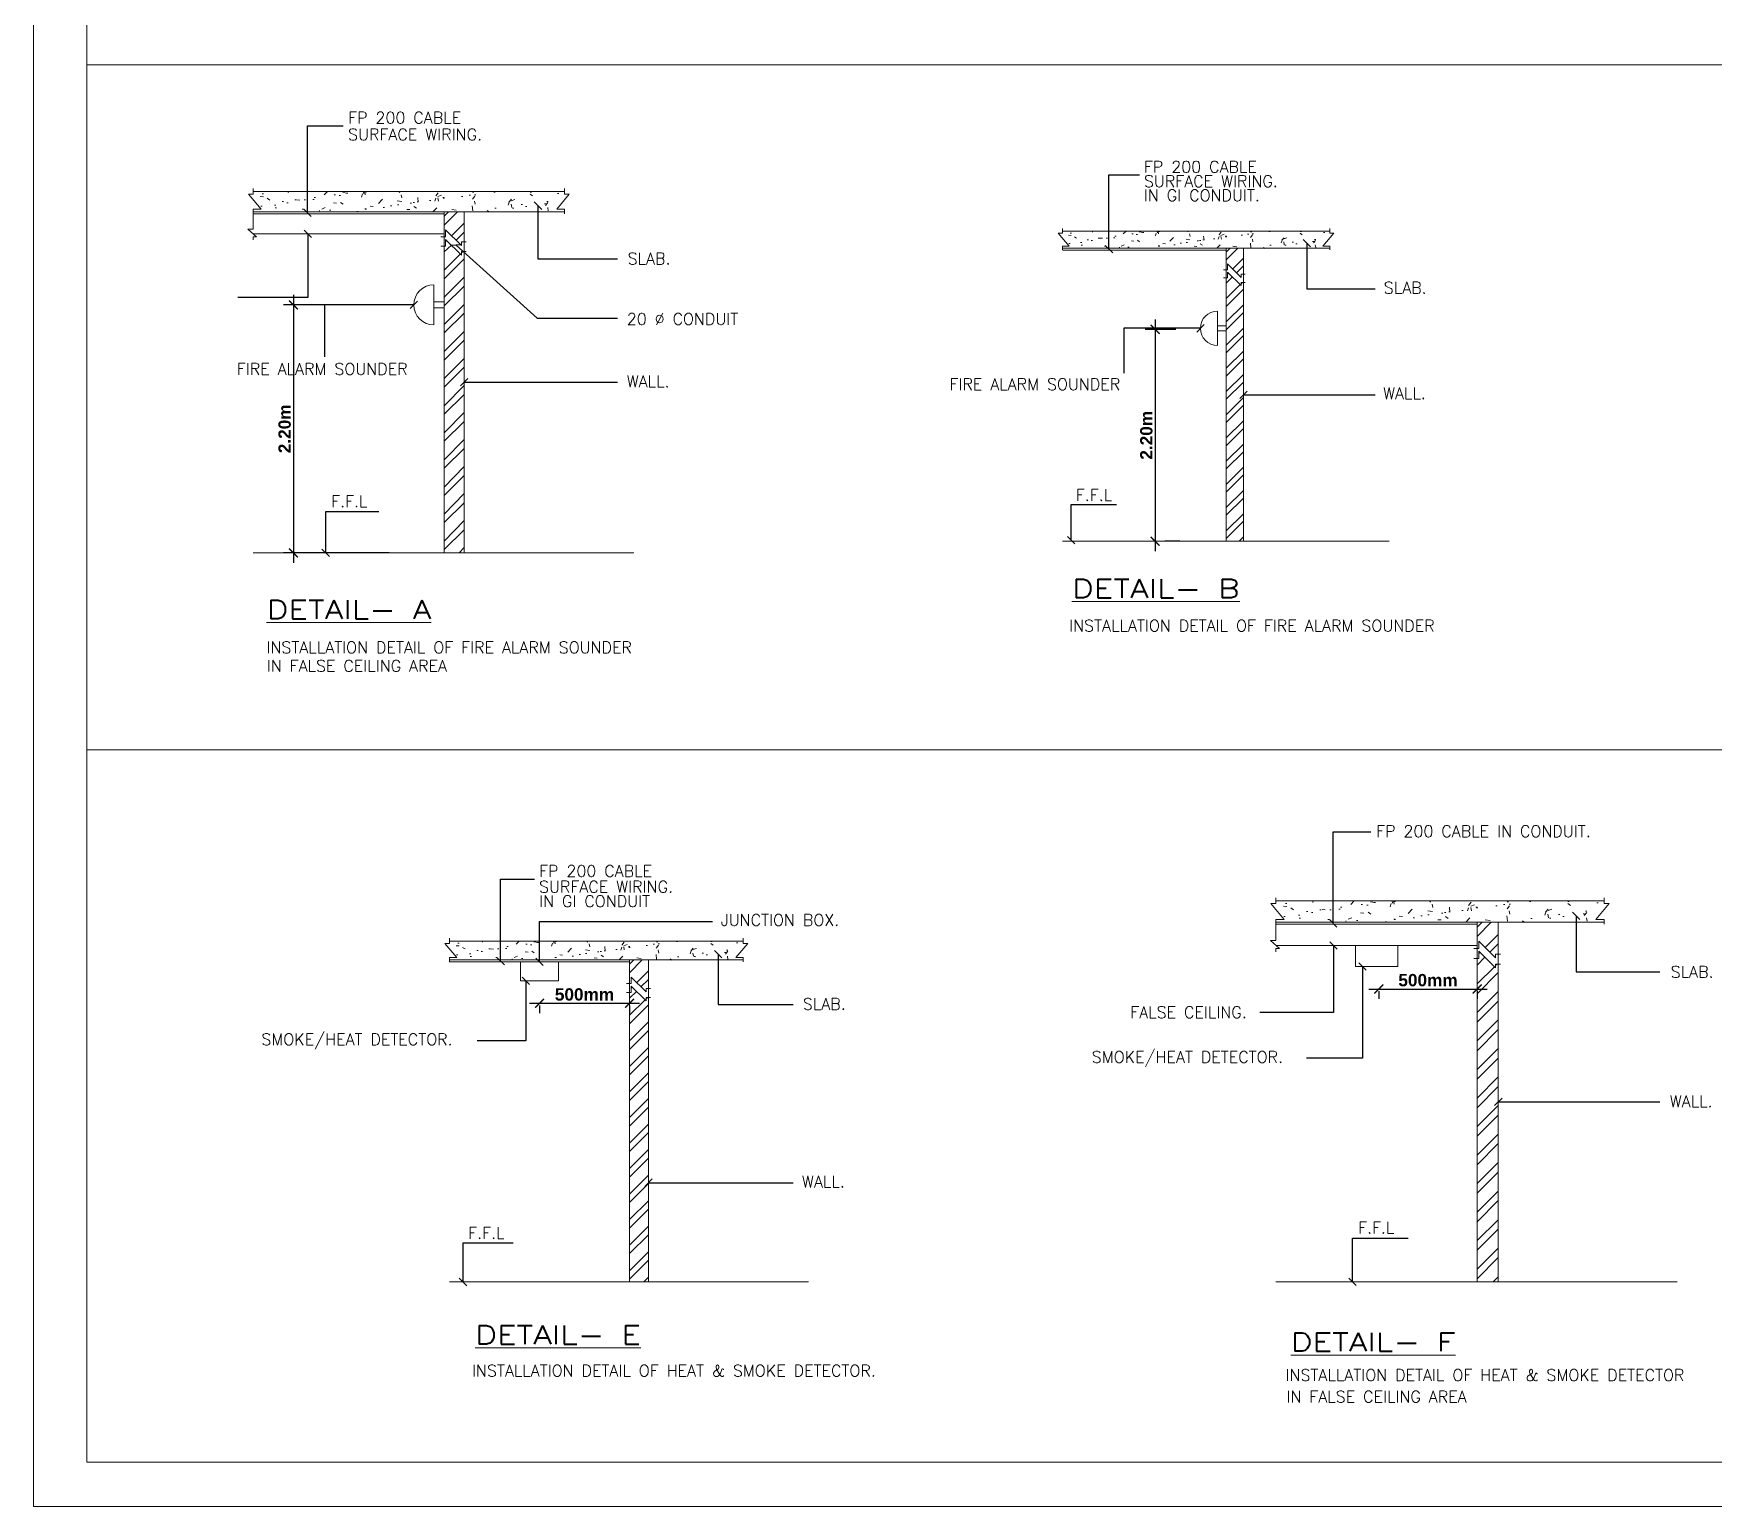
# Model space of a CAD drawing. Header units: inches. Extents: x 861.2 to 945.4, y 148.1 to 207.8.
# Drawn here: x 861.18 to 895.26, y 148.06 to 177.94 of the extents above; entities that cross this region are included whole.
import ezdxf

# ---------------------------------------------------------------- set-up
doc = ezdxf.new("R2010")
doc.units = ezdxf.units.IN
doc.header["$MEASUREMENT"] = 0
doc.header["$PDMODE"] = 98
doc.header["$PDSIZE"] = 0.1
doc.layers.add('DIMENSION', color=1, linetype='Continuous', lineweight=15)
doc.layers.add('fire hatch', color=252, linetype='Continuous')
doc.layers.add('QCD TITLE BLOCK', color=7, linetype='Continuous')
doc.styles.add('ROMANS', font='romans', dxfattribs={"width": 0.8})
doc.styles.add('STYLE1', font='arialbd.ttf')
doc.styles.add('STYLE3', font='swisscl.ttf')
doc.dimstyles.new('100-17', dxfattribs={"dimtxt": 0.16, "dimasz": 0.15, "dimexe": 0.15, "dimexo": 0.2, "dimgap": 0.08, "dimtad": 1, "dimzin": 0, "dimdsep": 46, "dimtxsty": 'STYLE3', "dimblk": 'OBLIQUE', "dimcen": 0.09, "dimdle": 0.15, "dimclrd": 2, "dimclre": 4, "dimclrt": 7, "dimadec": 0, "dimazin": 0, "dimtfac": 0.45, "dimtix": 1, "dimtofl": 0, "dimtmove": 2, "dimatfit": 3, "dimldrblk": 'OBLIQUE', "dimfxl": 1, "dimtolj": 1, "dimtzin": 0, "dimarcsym": 0})
doc.dimstyles.new('100-25', dxfattribs={"dimtxt": 0.25, "dimasz": 0.18, "dimexe": 0.2, "dimexo": 0.5, "dimgap": 0.05, "dimtad": 1, "dimzin": 0, "dimdsep": 46, "dimtxsty": 'STYLE1', "dimblk1": 'ARCHTICK', "dimblk2": 'ARCHTICK', "dimsah": 1, "dimcen": 0.03, "dimdle": 0.2, "dimclrd": 1, "dimclre": 9, "dimclrt": 2, "dimadec": 0, "dimazin": 0, "dimtfac": 0.125, "dimtmove": 0, "dimatfit": 3, "dimfxl": 1, "dimtolj": 1, "dimtzin": 0, "dimarcsym": 0})

# ---------------------------------------------------------------- blocks, each defined once
blk = doc.blocks.new('_Oblique')
at = {"color": 0, "linetype": 'ByBlock', "lineweight": -2}
blk.add_line((-0.5, -0.5), (0.5, 0.5), dxfattribs=at)
blk = doc.blocks.new('_ARCHTICK')
at = {"color": 0, "linetype": 'ByBlock', "const_width": 0.15}
blk.add_lwpolyline([(-0.5, -0.5), (0.5, 0.5)], dxfattribs=at)
blk = doc.blocks.new('*D8')
at = {"layer": 'Defpoints', "color": 0, "transparency": 16777216}
for p in [(868.896, 172.436), (866.452, 167.403), (868.896, 167.403)]:
    blk.add_point(p, dxfattribs=at)
at = {"layer": 'fire hatch', "color": 1, "lineweight": -2, "transparency": 16777216}
blk.add_line((866.452, 172.636), (866.452, 167.203), dxfattribs=at)
at = {"layer": 'fire hatch', "color": 9, "lineweight": -2, "transparency": 16777216}
for p, q in [((868.396, 172.436), (866.252, 172.436)), ((868.396, 167.403), (866.252, 167.403))]:
    blk.add_line(p, q, dxfattribs=at)
at = {"layer": 'fire hatch', "color": 1, "lineweight": -2, "transparency": 16777216, "xscale": 0.18, "yscale": 0.18, "zscale": 0.18}
for p, rotation in [((866.452, 172.436), 90), ((866.452, 167.403), 270)]:
    blk.add_blockref('_ARCHTICK', p, dxfattribs=dict(at, rotation=rotation))
at = {"layer": 'fire hatch', "color": 3, "lineweight": 0, "transparency": 16777216, "insert": (866.274, 169.92), "char_height": 0.25, "attachment_point": 5, "rotation": 90, "style": 'STYLE1'}
blk.add_mtext('\\A1;2.20m', dxfattribs=at)
blk = doc.blocks.new('*D10')
at = {"layer": 'Defpoints', "color": 0, "transparency": 16777216}
for p in [(871.444, 158.72), (873.271, 158.72), (873.271, 158.265)]:
    blk.add_point(p, dxfattribs=at)
at = {"layer": 'fire hatch', "color": 1, "lineweight": -2, "transparency": 16777216}
blk.add_line((871.244, 158.265), (873.471, 158.265), dxfattribs=at)
at = {"layer": 'fire hatch', "color": 9, "lineweight": -2, "transparency": 16777216}
for p, q in [((871.444, 158.22), (871.444, 158.065)), ((873.271, 158.22), (873.271, 158.065))]:
    blk.add_line(p, q, dxfattribs=at)
at = {"layer": 'fire hatch', "color": 1, "lineweight": -2, "transparency": 16777216, "xscale": 0.18, "yscale": 0.18, "zscale": 0.18, "rotation": 180}
blk.add_blockref('_ARCHTICK', (871.444, 158.265), dxfattribs=at)
at = {"layer": 'fire hatch', "color": 1, "lineweight": -2, "transparency": 16777216, "xscale": 0.18, "yscale": 0.18, "zscale": 0.18}
blk.add_blockref('_ARCHTICK', (873.271, 158.265), dxfattribs=at)
at = {"layer": 'fire hatch', "color": 3, "lineweight": 0, "transparency": 16777216, "insert": (872.357, 158.442), "char_height": 0.25, "attachment_point": 5, "style": 'STYLE1'}
blk.add_mtext('\\A1;500mm', dxfattribs=at)
blk = doc.blocks.new('*D11')
at = {"layer": 'Defpoints', "color": 0, "transparency": 16777216}
for p in [(888.472, 159.009), (890.468, 159.009), (890.468, 158.554)]:
    blk.add_point(p, dxfattribs=at)
at = {"layer": 'fire hatch', "color": 1, "lineweight": -2, "transparency": 16777216}
blk.add_line((888.272, 158.554), (890.668, 158.554), dxfattribs=at)
at = {"layer": 'fire hatch', "color": 9, "lineweight": -2, "transparency": 16777216}
for p, q in [((888.472, 158.509), (888.472, 158.354)), ((890.468, 158.509), (890.468, 158.354))]:
    blk.add_line(p, q, dxfattribs=at)
at = {"layer": 'fire hatch', "color": 1, "lineweight": -2, "transparency": 16777216, "xscale": 0.18, "yscale": 0.18, "zscale": 0.18, "rotation": 180}
blk.add_blockref('_ARCHTICK', (888.472, 158.554), dxfattribs=at)
at = {"layer": 'fire hatch', "color": 1, "lineweight": -2, "transparency": 16777216, "xscale": 0.18, "yscale": 0.18, "zscale": 0.18}
blk.add_blockref('_ARCHTICK', (890.468, 158.554), dxfattribs=at)
at = {"layer": 'fire hatch', "color": 3, "lineweight": 0, "transparency": 16777216, "insert": (889.47, 158.732), "char_height": 0.25, "attachment_point": 5, "style": 'STYLE1'}
blk.add_mtext('\\A1;500mm', dxfattribs=at)
blk = doc.blocks.new('*D13')
at = {"layer": 'Defpoints', "color": 0, "transparency": 16777216}
for p in [(884.852, 171.938), (883.934, 167.64), (883.934, 167.64)]:
    blk.add_point(p, dxfattribs=at)
at = {"layer": 'fire hatch', "color": 1, "lineweight": -2, "transparency": 16777216}
blk.add_line((883.934, 172.138), (883.934, 167.44), dxfattribs=at)
at = {"layer": 'fire hatch', "color": 9, "lineweight": -2, "transparency": 16777216}
for p, q in [((884.352, 171.938), (883.734, 171.938)), ((884.434, 167.64), (884.134, 167.64))]:
    blk.add_line(p, q, dxfattribs=at)
at = {"layer": 'fire hatch', "color": 1, "lineweight": -2, "transparency": 16777216, "xscale": 0.18, "yscale": 0.18, "zscale": 0.18}
for p, rotation in [((883.934, 171.938), 90), ((883.934, 167.64), 270)]:
    blk.add_blockref('_ARCHTICK', p, dxfattribs=dict(at, rotation=rotation))
at = {"layer": 'fire hatch', "color": 3, "lineweight": 0, "transparency": 16777216, "insert": (883.757, 169.789), "char_height": 0.25, "attachment_point": 5, "rotation": 90, "style": 'STYLE1'}
blk.add_mtext('\\A1;2.20m', dxfattribs=at)

msp = doc.modelspace()

# ---------------------------------------------------------------- hatches: boundary and pattern name
at = {"layer": 'fire hatch', "lineweight": 0}
h = msp.add_hatch(dxfattribs=at)
h.set_pattern_fill('AR-CONC', color=145, scale=0.004076, style=0)
h.set_pattern_definition([(50, (-5326263.7576, -7252708.6485), (0.742515262858, -0.06496163675), [0.077640538226, -0.85404592049]), (355, (-5326263.7576, -7252708.6485), (-0.14363632427, 0.77867404646), [0.06211243058, -0.68323673639]), (100.451, (-5326263.6957, -7252708.6539), (0.598881622975, 0.71370886587), [0.065984268445, -0.7258269529]), (46.1842, (-5326263.7576, -7252708.4415), (1.10481483657, -0.17134850231), [0.11646080734, -1.28106888073]), (96.6356, (-5326263.6655, -7252708.4557), (0.96756916227, 1.00841224831), [0.09897640267, -1.08874042935]), (351.184, (-5326263.7576, -7252708.4415), (0.96757067574, 1.00841046307), [0.09316864587, -1.02485510459]), (21, (-5326263.6541, -7252708.4932), (0.617924455304, -0.416795270322), [0.077640538226, -0.85404592049]), (326, (-5326263.6541, -7252708.4932), (0.25188150889, 0.750679938297), [0.06211243058, -0.68323673639]), (71.4514, (-5326263.6026, -7252708.52796), (0.86980426298, 0.33388633943), [0.065984268445, -0.7258269529]), (37.5, (-5326263.7576, -7252708.6485), (0.012587969488, 0.344614106449), [0, -0.67495507898, 0, -0.693588808155, 0, -0.685824754333]), (7.5, (-5326263.7576, -7252708.6485), (0.27233147304, 0.408297834578), [0, -0.395449141366, 0, -0.659426971336, 0, -0.261389812029]), (327.5, (-5326263.98846, -7252708.6485), (0.55261557938, -0.023348176743), [0, -0.258801794088, 0, -0.807461597554, 0, -1.071439427523]), (317.5, (-5326264.092, -7252708.6485), (0.603718077157, 0.10362868499), [0, -0.336442332314, 0, -0.53623731735, 0, -0.760877274618])])
h.paths.add_polyline_path([(872.049, 174.681), (871.952, 174.681), (871.952, 174.734), (865.635, 174.734), (865.635, 174.681), (865.539, 174.681), (865.794, 174.378), (865.635, 174.378), (865.635, 174.326), (871.952, 174.326), (871.952, 174.378), (871.793, 174.378)])
h = msp.add_hatch(dxfattribs=at)
h.set_pattern_fill('ANSI32', color=145, scale=0.040756, style=0)
h.set_pattern_definition([(45, (-5326263.7576, -7252708.6485), (-0.274500755374, 0.274500755374), []), (45, (-5326263.5746, -7252708.6485), (-0.274500755374, 0.274500755374), [])])
h.paths.add_polyline_path([(869.915, 173.519), (869.862, 173.519), (869.862, 173.446), (869.54, 173.764), (869.54, 173.624), (869.507, 173.624), (869.507, 167.403), (869.915, 167.403)])
h.paths.add_polyline_path([(869.915, 174.326), (869.507, 174.326), (869.507, 173.818), (869.54, 173.818), (869.54, 173.958), (869.862, 173.639), (869.862, 173.713), (869.915, 173.713)])
h = msp.add_hatch(dxfattribs=at)
h.set_pattern_fill('AR-CONC', color=145, scale=0.003499, style=0)
h.set_pattern_definition([(50, (-4572293.45883, -6226201.7048), (0.637426344776, -0.055767552177), [0.066651996213, -0.73317195834]), (355, (-4572293.4588, -6226201.7048), (-0.123307333515, 0.668467540044), [0.05332159697, -0.586537566674]), (100.451, (-4572293.4057, -6226201.70947), (0.514121315725, 0.612696945586), [0.0566454498, -0.6230999478]), (46.1842, (-4572293.4588, -6226201.5271), (0.9484493022, -0.14709737964), [0.09997799432, -1.09975793751]), (96.6356, (-4572293.3798, -6226201.5393), (0.83062814365, 0.86569066741), [0.0849681747, -0.9346499217]), (351.184, (-4572293.4588, -6226201.5271), (0.83062944292, 0.86568913484), [0.07998239546, -0.87980635001]), (21, (-4572293.36996, -6226201.5715), (0.530468997198, -0.3578058243), [0.066651996213, -0.73317195834]), (326, (-4572293.36996, -6226201.5715), (0.21623247031, 0.64443546564), [0.05332159697, -0.586537566674]), (71.4514, (-4572293.32575, -6226201.60133), (0.746700007065, 0.286631076233), [0.0566454498, -0.6230999478]), (37.5, (-4572293.45883, -6226201.70482), (0.010806381741, 0.2958405317983), [0, -0.579428020411, 0, -0.595424499502, 0, -0.588759299881]), (7.5, (-4572293.45883, -6226201.70482), (0.233788130844, 0.350511039023), [0, -0.339480834045, 0, -0.566097621169, 0, -0.224395053917]), (327.5, (-4572293.657, -6226201.70482), (0.474403350949, -0.020043686242), [0, -0.22217332071, 0, -0.693180760615, 0, -0.919797547739]), (317.5, (-4572293.74588, -6226201.70482), (0.518273261773, 0.088962014911), [0, -0.288825316923, 0, -0.46034312051, 0, -0.653189562887])])
h.paths.add_polyline_path([(887.559, 173.888), (887.476, 173.888), (887.476, 173.933), (882.053, 173.933), (882.053, 173.888), (881.97, 173.888), (882.189, 173.628), (882.053, 173.628), (882.053, 173.583), (887.476, 173.583), (887.476, 173.628), (887.339, 173.628)])
h = msp.add_hatch(dxfattribs=at)
h.set_pattern_fill('ANSI32', color=145, scale=0.034988, style=0)
h.set_pattern_definition([(45, (-4572293.45883, -6226201.70482), (-0.235650392509, 0.235650392509), []), (45, (-4572293.30173, -6226201.70482), (-0.235650392509, 0.235650392509), [])])
h.paths.add_polyline_path([(885.726, 172.89), (885.681, 172.89), (885.681, 172.827), (885.405, 173.101), (885.405, 172.981), (885.377, 172.981), (885.377, 167.64), (885.726, 167.64)])
h.paths.add_polyline_path([(885.726, 173.583), (885.377, 173.583), (885.377, 173.147), (885.405, 173.147), (885.405, 173.267), (885.681, 172.994), (885.681, 173.056), (885.726, 173.056)])
h = msp.add_hatch(dxfattribs=at)
h.set_pattern_fill('AR-CONC', color=145, scale=0.004297, style=0)
h.set_pattern_definition([(50, (-5615221.8055, -7646167.49734), (0.782794211004, -0.068485586396), [0.081852275506, -0.900375030566]), (355, (-5615221.8055, -7646167.49734), (-0.15142811031, 0.82091448664), [0.065481820405, -0.72030002445]), (100.451, (-5615221.74025, -7646167.50305), (0.631368930704, 0.752425164156), [0.06956369241, -0.76520061653]), (46.1842, (-5615221.8055, -7646167.2791), (1.16474731438, -0.18064358052), [0.12277841326, -1.35056254585]), (96.6356, (-5615221.7084, -7646167.2941), (1.02005652524, 1.06311521092), [0.10434553862, -1.1478009248]), (351.184, (-5615221.8055, -7646167.2791), (1.02005812081, 1.06311332883), [0.0982227306, -1.08045003668]), (21, (-5615221.69635, -7646167.33364), (0.651444772446, -0.439405007685), [0.081852275506, -0.900375030566]), (326, (-5615221.69635, -7646167.3336), (0.26554523103, 0.79140179254), [0.065481820405, -0.72030002445]), (71.4514, (-5615221.64206, -7646167.37025), (0.916988209976, 0.35199854698), [0.06956369241, -0.76520061653]), (37.5, (-5615221.80548, -7646167.49734), (0.013270824367, 0.363308259174), [0, -0.711569115066, 0, -0.731213661187, 0, -0.723028433637]), (7.5, (-5615221.8055, -7646167.49734), (0.287104536746, 0.430446614717), [0, -0.416900923244, 0, -0.695198659964, 0, -0.275569327537]), (327.5, (-5615222.04886, -7646167.49734), (0.5825931103215, -0.0246147365665), [0, -0.272840918353, 0, -0.851263665263, 0, -1.129561401983]), (317.5, (-5615222.158, -7646167.49734), (0.63646774621, 0.10925019156), [0, -0.35469319386, 0, -0.565326382828, 0, -0.80215229996])])
h.paths.add_polyline_path([(893.148, 160.286), (893.046, 160.286), (893.046, 160.341), (886.386, 160.341), (886.386, 160.286), (886.284, 160.286), (886.554, 159.966), (886.386, 159.966), (886.386, 159.911), (893.046, 159.911), (893.046, 159.966), (892.878, 159.966)])
h = msp.add_hatch(dxfattribs=at)
h.set_pattern_fill('ANSI32', color=145, scale=0.042967, style=0)
h.set_pattern_definition([(45, (-5615221.8055, -7646167.49734), (-0.28939149533, 0.28939149533), []), (45, (-5615221.61256, -7646167.49734), (-0.28939149533, 0.28939149533), [])])
h.paths.add_polyline_path([(890.897, 159.06), (890.842, 159.06), (890.842, 158.983), (890.503, 159.319), (890.503, 159.171), (890.468, 159.171), (890.468, 152.613), (890.897, 152.613)])
h.paths.add_polyline_path([(890.897, 159.911), (890.468, 159.911), (890.468, 159.375), (890.503, 159.375), (890.503, 159.523), (890.842, 159.187), (890.842, 159.264), (890.897, 159.264)])
h = msp.add_hatch(dxfattribs=at)
h.set_pattern_fill('AR-CONC', color=145, scale=0.003847, style=0)
h.set_pattern_definition([(50, (-5027003.3225, -6845286.37796), (0.70080377662, -0.06131235632), [0.0732790087, -0.806069095714]), (355, (-5027003.3225, -6845286.37796), (-0.13556742002, 0.73493130689), [0.05862320696, -0.64485527657]), (100.451, (-5027003.2641, -6845286.38306), (0.56523889019, 0.6736156058), [0.06227754073, -0.68505294801]), (46.1842, (-5027003.3225, -6845286.18254), (1.04275083445, -0.16172284065), [0.10991851305, -1.20910364357]), (96.6356, (-5027003.2356, -6845286.196), (0.91321506368, 0.95176375134), [0.09341631109, -1.02757942202]), (351.184, (-5027003.3225, -6845286.1825), (0.91321649213, 0.95176206638), [0.08793481044, -0.96728291486]), (21, (-5027003.2248, -6845286.2314), (0.583211973685, -0.39338140794), [0.0732790087, -0.806069095714]), (326, (-5027003.2248, -6845286.2314), (0.237731830606, 0.708509793814), [0.05862320696, -0.64485527657]), (71.4514, (-5027003.1762, -6845286.2642), (0.82094219864, 0.315129963434), [0.06227754073, -0.68505294801]), (37.5, (-5027003.3225, -6845286.37796), (0.011880828581, 0.3252550881535), [0, -0.637038848977, 0, -0.654625811065, 0, -0.647297910195]), (7.5, (-5027003.3225, -6845286.37796), (0.257032998977, 0.385361323559), [0, -0.373234417652, 0, -0.622383047236, 0, -0.246705995961]), (327.5, (-5027003.5404, -6845286.37796), (0.521571884674, -0.022036571175), [0, -0.244263362338, 0, -0.762101690493, 0, -1.011250320078]), (317.5, (-5027003.6381, -6845286.37796), (0.569803652058, 0.097807247122), [0, -0.31754237104, 0, -0.506113686764, 0, -0.718134285273])])
h.paths.add_polyline_path([(875.67, 159.478), (875.579, 159.478), (875.579, 159.527), (869.617, 159.527), (869.617, 159.478), (869.526, 159.478), (869.767, 159.192), (869.617, 159.192), (869.617, 159.143), (875.579, 159.143), (875.579, 159.192), (875.429, 159.192)])

# ---------------------------------------------------------------- linework, layer by layer
at = {"layer": 'Defpoints', "color": 8, "lineweight": 0}
msp.add_lwpolyline([(861.18, 207.524), (945.377, 207.524), (945.377, 148.055), (861.18, 148.055)], close=True, dxfattribs=at)
at = {"layer": 'DIMENSION', "color": 8, "lineweight": 0, "ltscale": 0.5}
for points in [[(862.263, 177.307), (929.2, 177.307)], [(862.263, 163.409), (929.2, 163.409)]]:
    msp.add_lwpolyline(points, dxfattribs=at)
at = {"layer": 'fire hatch', "color": 145, "lineweight": 0}
for p, q in [((865.635, 174.681), (865.539, 174.681)), ((865.539, 174.681), (865.794, 174.378)), ((865.635, 174.796), (865.635, 174.681)), ((865.635, 174.734), (871.952, 174.734)), ((872.049, 174.681), (871.793, 174.378)), ((871.952, 174.796), (871.952, 174.681)), ((871.952, 174.681), (872.049, 174.681)), ((865.635, 174.286), (865.635, 174.378)), ((865.635, 174.378), (865.794, 174.378)), ((865.635, 174.326), (871.952, 174.326)), ((865.635, 174.286), (869.507, 174.286)), ((865.635, 174.286), (865.635, 173.975)), ((869.507, 174.326), (869.507, 167.403)), ((869.915, 174.326), (869.915, 167.403)), ((871.952, 174.378), (871.793, 174.378)), ((871.952, 174.286), (871.952, 174.378)), ((865.635, 173.975), (865.528, 173.975)), ((865.528, 173.975), (865.704, 173.818)), ((865.635, 173.878), (869.507, 173.878)), ((865.704, 173.818), (865.635, 173.818)), ((865.635, 173.818), (865.635, 173.754)), ((869.441, 173.818), (869.54, 173.818)), ((869.54, 173.818), (869.54, 173.958)), ((869.54, 173.958), (869.862, 173.639)), ((882.053, 173.888), (881.97, 173.888)), ((881.97, 173.888), (882.189, 173.628)), ((882.053, 173.986), (882.053, 173.888)), ((882.053, 173.933), (887.476, 173.933)), ((887.559, 173.888), (887.339, 173.628)), ((887.476, 173.986), (887.476, 173.888)), ((887.476, 173.888), (887.559, 173.888)), ((869.441, 173.624), (869.54, 173.624)), ((869.54, 173.624), (869.54, 173.764)), ((869.54, 173.764), (869.862, 173.446)), ((869.862, 173.639), (869.862, 173.713)), ((869.862, 173.713), (869.958, 173.713)), ((869.862, 173.446), (869.862, 173.519)), ((869.862, 173.519), (869.958, 173.519)), ((882.053, 173.549), (882.053, 173.628)), ((882.053, 173.628), (882.189, 173.628)), ((882.053, 173.583), (887.476, 173.583)), ((882.053, 173.548), (885.377, 173.548)), ((885.377, 173.583), (885.377, 167.64)), ((885.726, 173.583), (885.726, 167.64)), ((887.476, 173.628), (887.339, 173.628)), ((887.476, 173.549), (887.476, 173.628)), ((885.32, 173.147), (885.405, 173.147)), ((885.405, 173.147), (885.405, 173.267)), ((885.405, 173.267), (885.681, 172.994)), ((869.303, 172.843), (869.303, 172.028)), ((885.32, 172.981), (885.405, 172.981)), ((885.405, 172.981), (885.405, 173.101)), ((885.405, 173.101), (885.681, 172.827)), ((885.681, 172.994), (885.681, 173.056)), ((885.681, 173.056), (885.764, 173.056)), ((885.681, 172.827), (885.681, 172.89)), ((885.681, 172.89), (885.764, 172.89)), ((869.303, 172.497), (869.507, 172.497)), ((869.303, 172.375), (869.507, 172.375)), ((885.202, 172.31), (885.202, 171.61)), ((885.202, 172.013), (885.377, 172.013)), ((885.202, 171.908), (885.377, 171.908)), ((865.635, 167.403), (873.355, 167.403)), ((882.053, 167.64), (888.68, 167.64)), ((886.386, 160.286), (886.284, 160.286)), ((886.284, 160.286), (886.554, 159.966)), ((886.386, 160.406), (886.386, 160.286)), ((886.386, 160.341), (893.046, 160.341)), ((893.148, 160.286), (892.878, 159.966)), ((893.046, 160.406), (893.046, 160.286)), ((893.046, 160.286), (893.148, 160.286)), ((886.386, 159.869), (886.386, 159.966)), ((886.386, 159.966), (886.554, 159.966)), ((886.386, 159.911), (893.046, 159.911)), ((886.386, 159.868), (890.468, 159.868)), ((886.386, 159.868), (886.386, 159.541)), ((890.468, 159.911), (890.468, 152.613)), ((890.897, 159.911), (890.897, 152.613)), ((893.046, 159.966), (892.878, 159.966)), ((893.046, 159.869), (893.046, 159.966)), ((869.617, 159.586), (869.617, 159.478)), ((869.617, 159.527), (875.579, 159.527)), ((875.579, 159.586), (875.579, 159.478)), ((886.386, 159.541), (886.273, 159.541)), ((886.273, 159.541), (886.459, 159.376)), ((890.503, 159.375), (890.503, 159.523)), ((890.503, 159.523), (890.842, 159.187)), ((869.617, 159.478), (869.526, 159.478)), ((869.526, 159.478), (869.767, 159.192)), ((869.617, 159.104), (869.617, 159.192)), ((869.617, 159.192), (869.767, 159.192)), ((875.67, 159.478), (875.429, 159.192)), ((875.579, 159.192), (875.429, 159.192)), ((875.579, 159.478), (875.67, 159.478)), ((875.579, 159.104), (875.579, 159.192)), ((886.386, 159.439), (890.468, 159.439)), ((886.459, 159.376), (886.386, 159.376)), ((886.386, 159.376), (886.386, 159.308)), ((888.857, 159.439), (887.997, 159.439)), ((887.997, 159.439), (887.997, 159.009)), ((888.857, 159.009), (888.857, 159.439)), ((890.398, 159.375), (890.503, 159.375)), ((890.398, 159.171), (890.503, 159.171)), ((890.503, 159.171), (890.503, 159.319)), ((890.503, 159.319), (890.842, 158.983)), ((890.842, 159.187), (890.842, 159.264)), ((890.842, 159.264), (890.943, 159.264)), ((869.617, 159.143), (875.579, 159.143)), ((869.617, 159.104), (873.271, 159.104)), ((871.829, 159.104), (871.059, 159.104)), ((871.059, 159.104), (871.059, 158.72)), ((871.829, 158.72), (871.829, 159.104)), ((873.271, 159.143), (873.271, 155.494)), ((873.271, 159.056), (873.358, 159.143)), ((873.271, 158.883), (873.53, 159.143)), ((873.416, 158.683), (873.656, 158.923)), ((873.656, 159.143), (873.656, 152.609)), ((887.997, 159.009), (888.857, 159.009)), ((890.842, 158.983), (890.842, 159.06)), ((890.842, 159.06), (890.943, 159.06)), ((871.059, 158.72), (871.829, 158.72)), ((873.209, 158.663), (873.302, 158.663)), ((873.209, 158.48), (873.302, 158.48)), ((873.271, 158.365), (873.411, 158.505)), ((873.302, 158.663), (873.302, 158.795)), ((873.302, 158.795), (873.606, 158.494)), ((873.302, 158.48), (873.302, 158.612)), ((873.302, 158.612), (873.606, 158.312)), ((873.302, 158.569), (873.324, 158.591)), ((873.503, 158.597), (873.656, 158.75)), ((873.606, 158.494), (873.606, 158.563)), ((873.606, 158.563), (873.697, 158.563)), ((873.271, 158.02), (873.585, 158.333)), ((873.271, 157.847), (873.656, 158.232)), ((873.606, 158.312), (873.606, 158.381)), ((873.606, 158.381), (873.697, 158.381)), ((873.606, 158.355), (873.632, 158.381)), ((873.271, 157.417), (873.271, 157.994)), ((873.271, 157.502), (873.656, 157.886)), ((873.271, 157.329), (873.656, 157.713)), ((873.271, 156.983), (873.656, 157.368)), ((873.271, 156.811), (873.656, 157.195)), ((873.271, 156.465), (873.656, 156.85)), ((873.271, 156.292), (873.656, 156.677)), ((873.271, 155.947), (873.656, 156.332)), ((873.271, 155.774), (873.656, 156.159)), ((873.271, 155.429), (873.656, 155.814)), ((873.271, 155.256), (873.656, 155.641)), ((873.271, 155.494), (873.271, 152.609)), ((873.271, 155.429), (873.336, 155.494)), ((873.271, 154.911), (873.656, 155.295)), ((873.271, 154.738), (873.656, 155.123)), ((873.271, 154.393), (873.656, 154.777)), ((873.271, 154.22), (873.656, 154.605)), ((873.271, 153.874), (873.656, 154.259)), ((873.271, 153.702), (873.656, 154.086)), ((873.271, 153.356), (873.656, 153.741)), ((873.271, 153.184), (873.656, 153.568)), ((873.271, 152.838), (873.656, 153.223)), ((873.271, 152.665), (873.656, 153.05)), ((873.56, 152.609), (873.656, 152.705)), ((869.617, 152.609), (876.902, 152.609)), ((886.386, 152.613), (894.524, 152.613))]:
    msp.add_line(p, q, dxfattribs=at)
for centre, radius in [((869.303, 172.436), 0.408), ((885.202, 171.96), 0.35)]:
    msp.add_arc(centre, radius, 90, 270, dxfattribs=at)
at = {"layer": 'QCD TITLE BLOCK', "lineweight": 0}
msp.add_lwpolyline([(944.294, 206.639), (862.263, 206.639), (862.263, 148.954), (944.294, 148.954)], close=True, dxfattribs=at)

# ---------------------------------------------------------------- texts
at = {"layer": 'fire hatch', "color": 145, "lineweight": 0, "style": 'ROMANS'}
for s, height, p in [('FP 200 CABLE', 0.23571, (867.561, 176.115)), ('SURFACE WIRING.', 0.23571, (867.561, 175.775)), ('FP 200 CABLE', 0.23571, (883.706, 175.119)), ('SURFACE WIRING.', 0.23571, (883.706, 174.827)), ('IN GI CONDUIT.', 0.23571, (883.706, 174.541)), ('SLAB.', 0.2357, (873.232, 173.257)), ('SLAB.', 0.2357, (888.574, 172.665)), ('20 %%C CONDUIT', 0.23571, (873.214, 172.032)), ('FIRE ALARM SOUNDER', 0.23571, (865.304, 171.018)), ('WALL.', 0.2357, (873.214, 170.764)), ('FIRE ALARM SOUNDER', 0.23571, (879.761, 170.708)), ('WALL.', 0.2357, (888.559, 170.525)), ('F.F.L', 0.2357, (867.216, 168.332)), ('F.F.L', 0.2357, (882.325, 168.46)), ('INSTALLATION DETAIL OF FIRE ALARM SOUNDER', 0.23571, (882.191, 165.809)), ('INSTALLATION DETAIL OF FIRE ALARM SOUNDER', 0.23571, (865.905, 165.366)), ('IN FALSE CEILING AREA', 0.23571, (865.91, 164.993)), ('FP 200 CABLE IN CONDUIT.', 0.23571, (888.417, 161.637)), ('FP 200 CABLE', 0.23571, (871.435, 160.831)), ('SURFACE WIRING.', 0.23571, (871.435, 160.51)), ('IN GI CONDUIT', 0.23571, (871.435, 160.218)), ('JUNCTION BOX.', 0.23571, (875.121, 159.835)), ('SLAB.', 0.2357, (894.395, 158.784)), ('SLAB.', 0.2357, (876.787, 158.133)), ('FALSE CEILING.', 0.23571, (883.429, 157.965)), ('SMOKE/HEAT DETECTOR.', 0.23571, (865.802, 157.414)), ('SMOKE/HEAT DETECTOR.', 0.23571, (882.65, 157.056)), ('WALL.', 0.2357, (894.376, 156.156)), ('WALL.', 0.2357, (876.769, 154.529)), ('F.F.L', 0.2357, (869.996, 153.485)), ('F.F.L', 0.2357, (888.052, 153.592)), ('INSTALLATION DETAIL OF HEAT & SMOKE DETECTOR.', 0.23571, (870.075, 150.691)), ('INSTALLATION DETAIL OF HEAT & SMOKE DETECTOR', 0.23571, (886.581, 150.602)), ('IN FALSE CEILING AREA', 0.23571, (886.598, 150.164))]:
    msp.add_text(s, height=height, dxfattribs=at).set_placement(p)
at = {"layer": 'fire hatch', "color": 145, "lineweight": 0, "style": 'ROMANS', "width": 1.3}
for s, p in [('%%UDETAIL- B', (882.247, 166.492)), ('%%UDETAIL- A', (865.908, 166.066)), ('%%UDETAIL- E', (870.139, 151.347)), ('%%UDETAIL- F', (886.685, 151.203))]:
    msp.add_text(s, height=0.37714, dxfattribs=at).set_placement(p)

# ---------------------------------------------------------------- dimensions: what is measured, and where the dimension line sits
at = {"layer": 'fire hatch', "color": 145, "lineweight": 0}
for base, p1, p2, picture, middle in [((866.452, 167.403), (868.896, 172.436), (868.896, 167.403), '*D8', (866.274, 169.92)), ((883.934, 167.64), (884.852, 171.938), (883.934, 167.64), '*D13', (883.757, 169.789))]:
    dim = msp.add_linear_dim(base=base, p1=p1, p2=p2, angle=90, text='2.20m', dimstyle='100-25', override={"dimclrt": 3}, dxfattribs=at)
    dim.commit()
    dim.dimension.update_dxf_attribs({"geometry": picture, "text_midpoint": middle})
for base, p1, p2, picture, middle in [((890.468, 158.554), (888.472, 159.009), (890.468, 159.009), '*D11', (889.47, 158.732)), ((873.271, 158.265), (871.444, 158.72), (873.271, 158.72), '*D10', (872.357, 158.442))]:
    dim = msp.add_linear_dim(base=base, p1=p1, p2=p2, text='500mm', dimstyle='100-25', override={"dimclrt": 3}, dxfattribs=at)
    dim.commit()
    dim.dimension.update_dxf_attribs({"geometry": picture, "text_midpoint": middle})

# ---------------------------------------------------------------- leaders
for points in [[(866.736, 174.303), (866.736, 176.066), (867.461, 176.066)], [(882.998, 173.564), (882.998, 175.076), (883.62, 175.076)], [(871.413, 174.449), (871.413, 173.367), (873.026, 173.367)], [(866.743, 173.878), (866.743, 172.588), (865.321, 172.588)], [(869.751, 173.646), (871.4, 172.163), (873.026, 172.163)], [(887.013, 173.689), (887.013, 172.76), (888.397, 172.76)], [(868.896, 172.436), (867.083, 172.436), (867.083, 171.379)], [(884.852, 171.96), (883.296, 171.96), (883.296, 171.053)], [(869.915, 170.865), (873.026, 170.865)], [(885.726, 170.612), (888.397, 170.612)], [(882.23, 167.663), (882.23, 168.385), (883.153, 168.385)], [(867.106, 167.403), (867.106, 168.244), (868.181, 168.244)], [(887.546, 159.887), (887.546, 161.745), (888.31, 161.745)], [(870.656, 159.121), (870.656, 160.784), (871.34, 160.784)], [(871.444, 159.104), (871.444, 159.927), (874.955, 159.927)], [(892.477, 160.041), (892.477, 158.9), (894.177, 158.9)], [(887.554, 159.439), (887.554, 158.079), (886.055, 158.079)], [(875.07, 159.259), (875.07, 158.237), (876.592, 158.237)], [(888.144, 159.009), (888.144, 157.152), (887.008, 157.152)], [(871.169, 158.72), (871.169, 157.504), (870.182, 157.504)], [(890.897, 156.262), (894.177, 156.262)], [(873.656, 154.624), (876.592, 154.624)], [(869.892, 152.609), (869.892, 153.402), (870.907, 153.402)], [(887.936, 152.613), (887.936, 153.499), (889.069, 153.499)]]:
    msp.add_leader(points, dimstyle='100-17', override={"dimtad": 0, "dimclrd": 3}, dxfattribs=at)

doc.saveas('drawing.dxf')
